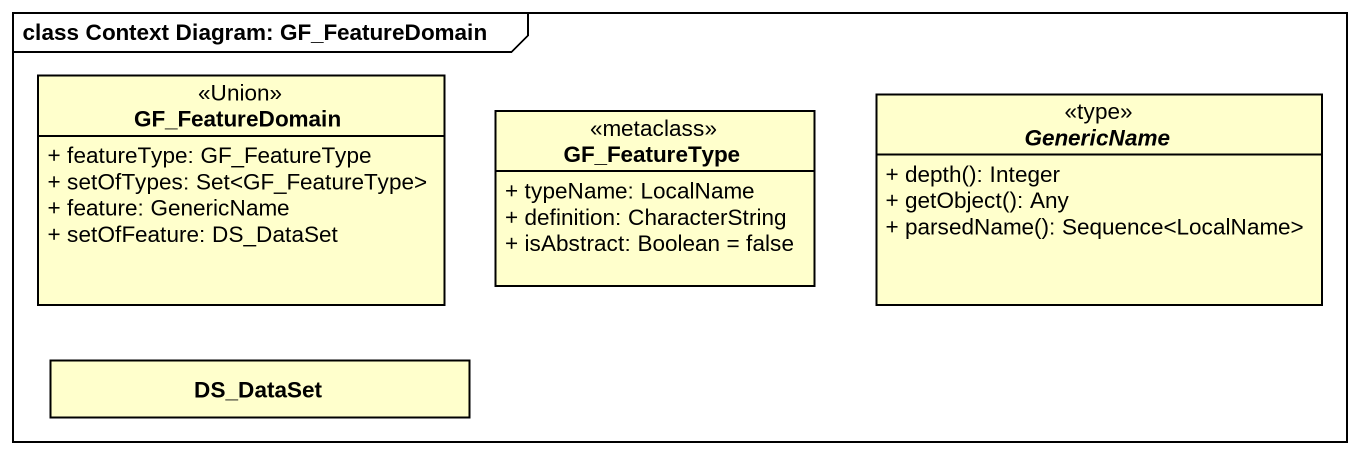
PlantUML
@startuml
mainframe class Context Diagram: GF_FeatureDomain
hide circle
hide empty members
skinparam classAttributeIconSize 0
class GF_FeatureDomain <<Union>> {
  + featureType: GF_FeatureType
  + setOfTypes: Set<GF_FeatureType>
  + feature: GenericName
  + setOfFeature: DS_DataSet
}
class GF_FeatureType <<metaclass>> {
  + typeName: LocalName
  + definition: CharacterString
  + isAbstract: Boolean = false
}
abstract class GenericName <<type>> {
  + depth(): Integer
  + getObject(): Any
  + parsedName(): Sequence<LocalName>
}
class DS_DataSet
@enduml
